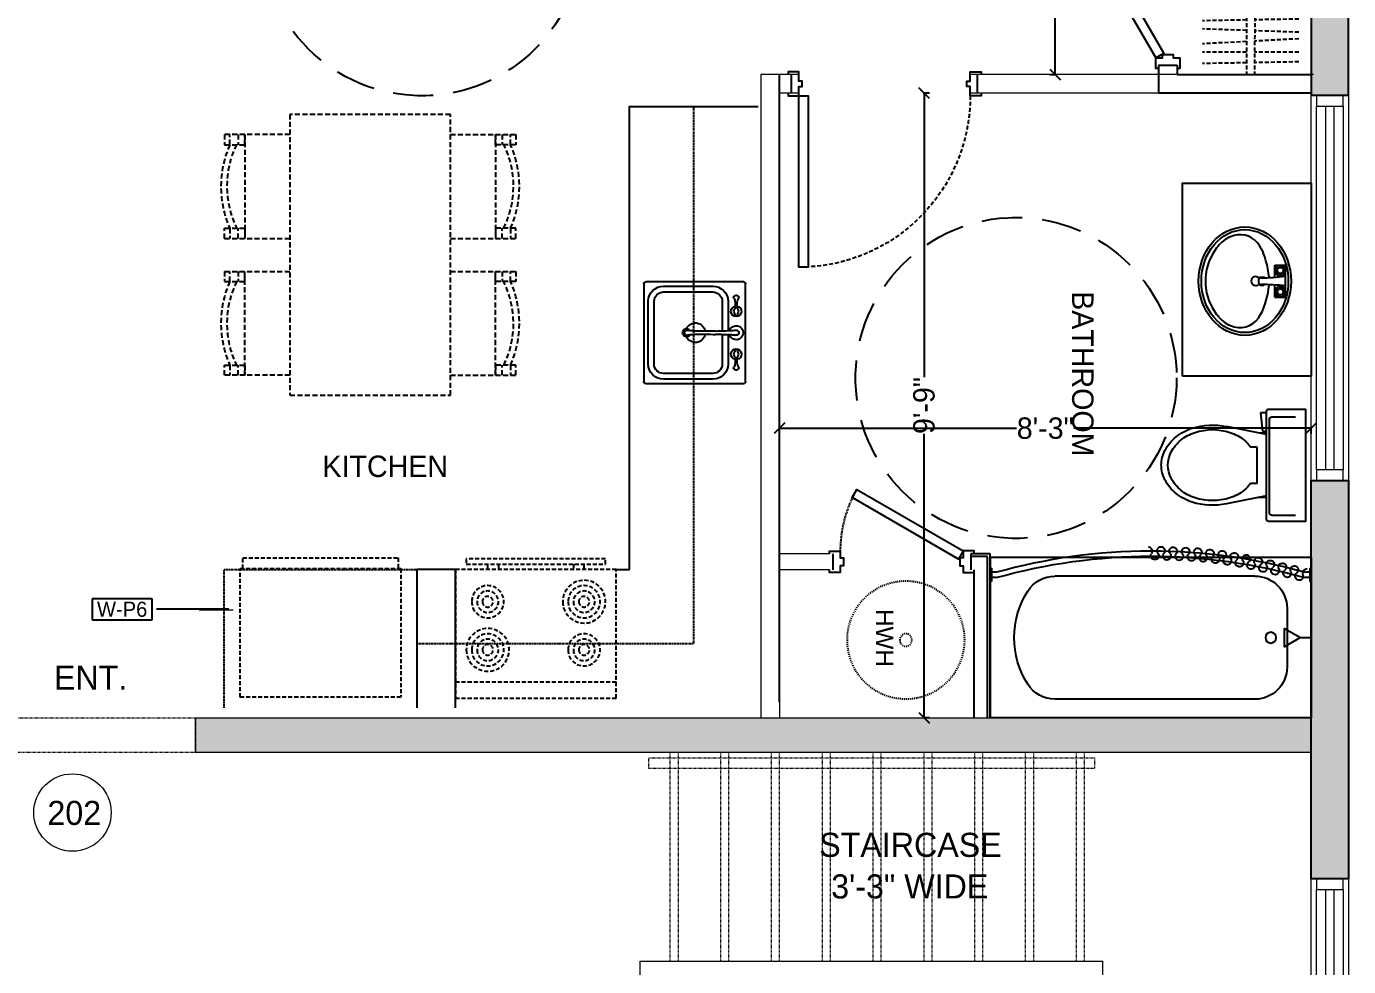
# Model space of a CAD drawing. Header units: inches. Extents: x 18646 to 39869, y 2287 to 7833.
# Drawn here: x 20947.2 to 21194.4, y 4196.4 to 4372.1 of the extents above; entities that cross this region are included whole.
import ezdxf
from ezdxf.enums import TextEntityAlignment as Align

# ---------------------------------------------------------------- set-up
doc = ezdxf.new("R2010")
doc.units = ezdxf.units.IN
doc.header["$LTSCALE"] = 1.5
doc.header["$MEASUREMENT"] = 0
doc.header["$PDMODE"] = 3
doc.header["$PDSIZE"] = 4
for name, pattern in [('101-01$0$EOP', [0.25, 0.2, -0.05]), ('22-016_Xref_2ND-6TH Floor Plan$0$Dash', [0.25, 0.125, -0.125]), ('22-016_Xref_2ND-6TH Floor Plan$0$DASHED', [0.75, 0.5, -0.25]), ('22-016_Xref_2ND-6TH Floor Plan$0$HIDDEN', [0.375, 0.25, -0.125]), ('22-016_Xref_2ND-6TH Floor Plan$0$HIDDEN2', [0.1875, 0.125, -0.0625]), ('DASHED', [0.75, 0.5, -0.25]), ('HIDDEN', [0.375, 0.25, -0.125])]:
    doc.linetypes.add(name, pattern=pattern)
for name, color, linetype in [('22-016_Xref_2ND-6TH Floor Plan$0$ANNO-NOTE', 4, 'Continuous'), ('22-016_Xref_2ND-6TH Floor Plan$0$DOOR', 4, 'Continuous'), ('22-016_Xref_2ND-6TH Floor Plan$0$DOOR-FINE', 250, 'DASHED'), ('22-016_Xref_2ND-6TH Floor Plan$0$EQUIPMENT', 251, 'Continuous'), ('22-016_Xref_2ND-6TH Floor Plan$0$FURNITURE-LIGHT', 252, 'DASHED'), ('22-016_Xref_2ND-6TH Floor Plan$0$HIDE_X', 252, '22-016_Xref_2ND-6TH Floor Plan$0$HIDDEN'), ('22-016_Xref_2ND-6TH Floor Plan$0$MECH-PLUMBING', 4, 'Continuous'), ('22-016_Xref_2ND-6TH Floor Plan$0$MILLWORK', 1, 'Continuous'), ('22-016_Xref_2ND-6TH Floor Plan$0$WALL-INTERIOR', 6, 'Continuous'), ('22-016_Xref_2ND-6TH Floor Plan$0$WALL-STUD', 5, 'Continuous'), ('A-WALL', 4, 'Continuous'), ('A-WALL-EXTR', 2, 'Continuous'), ('I- New Low Partition Wall', 4, '101-01$0$EOP'), ('I-FNSH-DIMS', 7, 'Continuous'), ('I-Furn Text', 7, 'Continuous'), ('I-GLAZ', 6, 'Continuous'), ('WALL', 4, 'Continuous')]:
    doc.layers.add(name, color=color, linetype=linetype)
doc.layers.add('I-DOOR', color=6, linetype='Continuous', lineweight=20)
doc.styles.add('1 by 8 new', font='GOTHIC.TTF', dxfattribs={"height": 4.5})
doc.styles.add('22-016_Xref_2ND-6TH Floor Plan$0$MAT-TAG', font='GOTHIC.TTF')
doc.styles.add('3 by 16', font='GOTHIC.TTF', dxfattribs={"height": 4})
doc.dimstyles.new('3 by 16', dxfattribs={"dimtxt": 4, "dimasz": 2, "dimexe": 0.18, "dimexo": 0.0625, "dimgap": 0.09, "dimtad": 0, "dimtoh": 1, "dimdec": 0, "dimzin": 0, "dimdsep": 46, "dimlunit": 4, "dimtxsty": '3 by 16', "dimblk": 'OBLIQUE', "dimcen": 0.09, "dimclrd": 256, "dimclrt": 256, "dimadec": 0, "dimazin": 0, "dimtfac": 1, "dimtdec": 0, "dimtofl": 0, "dimtmove": 0, "dimatfit": 3, "dimldrblk": 'OBLIQUE', "dimfxl": 1, "dimfxlon": 1, "dimtolj": 1, "dimtzin": 0, "dimlwd": -1, "dimarcsym": 0})

# ---------------------------------------------------------------- blocks, each defined once
blk = doc.blocks.new('*U108')
at = {"transparency": 33554636}
for p, q in [((-9.5, 0.35), (-9.5, 18.65)), ((-9.16, 19), (9.16, 19)), ((-6.82, 17.63, 0), (-6.82, 17.6, 0)), ((-6.82, 17.6, 0), (-6.82, 17.6, 0)), ((-3.59, 17.54, 0), (-3.59, 17.55, 0)), ((-3.25, 17.54, 0), (-3.25, 17.57, 0)), ((-3.19, 17.44, 0), (-3.19, 17.48, 0)), ((3.18, 17.48, 0), (3.18, 17.44, 0)), ((3.25, 17.56, 0), (3.25, 17.54, 0)), ((3.59, 17.55, 0), (3.59, 17.54, 0)), ((6.81, 17.6, 0), (6.81, 17.63, 0)), ((6.81, 17.59, 0), (6.81, 17.6, 0)), ((9.5, 18.65), (9.5, 0.35)), ((-6.82, 16.92, 0), (-6.82, 16.91, 0)), ((-6.82, 16.91, 0), (-6.82, 16.89, 0)), ((-0.4, 15.75), (-5.88, 15.75)), ((-3.59, 16.96, 0), (-3.59, 16.98, 0)), ((-3.25, 16.95, 0), (-3.25, 16.97, 0)), ((-3.19, 17.04, 0), (-3.19, 17.08, 0)), ((5.88, 15.75), (0.4, 15.75)), ((3.18, 17.08, 0), (3.18, 17.04, 0)), ((3.25, 16.97, 0), (3.25, 16.95, 0)), ((3.59, 16.98, 0), (3.59, 16.96, 0)), ((6.81, 16.91, 0), (6.81, 16.92, 0)), ((6.81, 16.88, 0), (6.81, 16.91, 0)), ((-8.71, 12.88), (-8.71, 3.7)), ((-7.61, 12.87), (-7.61, 3.7)), ((-0.37, 14.65), (-5.87, 14.65)), ((5.87, 14.65), (0.36, 14.65)), ((7.61, 3.7), (7.61, 12.87)), ((8.71, 3.7), (8.71, 12.88)), ((9.16, 0), (-9.16, 0)), ((-5.88, 0.82), (5.88, 0.82)), ((-5.87, 1.92), (5.87, 1.92))]:
    blk.add_line(p, q, dxfattribs=at)
for centre, radius, start, end in [((-9.13, 18.63), 0.373, 94.5683, 176.5418), ((-6.78, 17.23, 0), 0.23, 138.922, 173.2093), ((-6.83, 17.37, 0), 0.129, 118.9201, 177.1064), ((-6.81, 17.52, 0), 0.0775, 94.276, 170.9668), ((-6.6, 17.5, 0), 0.256, 72.0189, 150.2079), ((-5.37, 19.66, 0), 2.24, 239.1184, 255.3939), ((-5, 23.03, 0), 5.61, 260.4328, 270.9605), ((-4.02, 17.26, 0), 0.985, 189.6396, 170.3604), ((-4.9, 18.53, 0), 1.1, 269.897, 294.8928), ((-4.38, 17.52, 0), 0.0636, 28.6382, 178.5662), ((-4.04, 17.32, 0), 0.36, 85.4281, 140.0375), ((-3.99, 17.32, 0), 0.36, 39.9624, 94.572), ((-3.65, 17.52, 0), 0.0696, 31.1717, 148.8283), ((-3.49, 17.77, 0), 0.256, 247.1407, 302.4053), ((-3.3, 17.56, 0), 0.0507, 1.5577, 188.5978), ((-3.3, 17.43, 0), 0.125, 23.7641, 66.7351), ((-3.26, 17.35, 0), 0.115, 4.265, 47.7856), ((-3.19, 17.26, 0), 0.114, 357.1037, 67.294), ((0, 17.26), 1.32, 288.1363, 251.8637), ((0, 17.26), 0.487, 355.5524, 184.4486), ((4.01, 17.26, 0), 0.985, 9.6396, 350.3604), ((3.19, 17.25, 0), 0.114, 112.706, 182.8963), ((3.26, 17.35, 0), 0.115, 132.2144, 175.735), ((3.3, 17.43, 0), 0.125, 113.2649, 156.2359), ((3.3, 17.56, 0), 0.0507, 351.4022, 178.4423), ((3.49, 17.77, 0), 0.256, 237.5947, 292.8593), ((3.65, 17.52, 0), 0.0696, 31.1717, 148.8283), ((3.98, 17.32, 0), 0.36, 85.428, 140.0376), ((4.04, 17.32, 0), 0.36, 39.9625, 94.5719), ((4.37, 17.52, 0), 0.0636, 1.4338, 151.3618), ((4.9, 18.53, 0), 1.1, 245.1072, 270.103), ((5, 23.03, 0), 5.61, 269.0395, 279.5672), ((5.36, 19.66, 0), 2.24, 284.6061, 300.8816), ((6.59, 17.5, 0), 0.256, 29.7921, 107.9811), ((6.81, 17.52, 0), 0.0775, 9.0332, 85.724), ((6.82, 17.37, 0), 0.129, 2.8936, 61.0799), ((6.78, 17.23, 0), 0.23, 6.7907, 41.078), ((9.13, 18.63), 0.373, 3.4582, 85.4317), ((-5.83, 12.87), 2.87, 90.9921, 179.9874), ((-6.78, 17.28, 0), 0.23, 186.7907, 221.078), ((-6.83, 17.14, 0), 0.129, 182.8936, 241.0799), ((-6.81, 17, 0), 0.0775, 189.0332, 265.724), ((-6.6, 17.01, 0), 0.256, 209.7921, 287.9811), ((-5.37, 14.85, 0), 2.24, 104.6061, 120.8816), ((-5, 11.48, 0), 5.61, 89.0395, 99.5672), ((-4.9, 15.99, 0), 1.1, 65.1072, 90.103), ((-4.38, 16.99, 0), 0.0636, 181.4338, 331.3618), ((-4.04, 17.19, 0), 0.36, 219.9625, 274.5719), ((-3.99, 17.19, 0), 0.36, 265.428, 320.0376), ((-3.65, 17, 0), 0.0696, 211.1717, 328.8283), ((-3.49, 16.74, 0), 0.256, 57.5947, 112.8593), ((-3.3, 16.95, 0), 0.0507, 171.4022, 358.4423), ((-3.3, 17.09, 0), 0.125, 293.2649, 336.2359), ((-3.26, 17.16, 0), 0.115, 312.2144, 355.735), ((-3.19, 17.26, 0), 0.114, 292.706, 2.8963), ((9.74, 17.63), 10.24, 182.1024, 186.6982), ((293.69, 25.31), 294.25, 181.7286, 182.323), ((-293.7, 25.31), 294.25, 357.677, 358.2714), ((-9.75, 17.63), 10.24, 353.3018, 357.8976), ((3.19, 17.26, 0), 0.114, 177.1037, 247.294), ((3.26, 17.16, 0), 0.115, 184.265, 227.7856), ((3.3, 17.09, 0), 0.125, 203.7641, 246.7351), ((3.3, 16.95, 0), 0.0507, 181.5577, 8.5978), ((3.49, 16.74, 0), 0.256, 67.1407, 122.4053), ((3.65, 17, 0), 0.0696, 211.1717, 328.8283), ((3.98, 17.19, 0), 0.36, 219.9624, 274.572), ((4.04, 17.19, 0), 0.36, 265.4281, 320.0375), ((4.37, 16.99, 0), 0.0636, 208.6382, 358.5662), ((4.9, 15.99, 0), 1.1, 89.897, 114.8928), ((5, 11.48, 0), 5.61, 80.4328, 90.9605), ((5.83, 12.87), 2.87, 0.0126, 89.0079), ((5.36, 14.85, 0), 2.24, 59.1184, 75.3939), ((6.59, 17.01, 0), 0.256, 252.0189, 330.2079), ((6.81, 17, 0), 0.0775, 274.276, 350.9668), ((6.82, 17.14, 0), 0.129, 298.9201, 357.1064), ((6.78, 17.28, 0), 0.23, 318.922, 353.2093), ((-5.83, 12.87), 1.78, 91.2612, 179.984), ((-102.93, 10.6), 102.65, 359.5797, 1.5544), ((102.92, 10.6), 102.65, 178.4456, 180.4203), ((5.83, 12.87), 1.78, 0.016, 88.7388), ((0, 9.64), 1.83, 98.8756, 245.5509), ((0, 9.64), 1.83, 294.4488, 81.1244), ((0, 7.98, 0), 0.756, 118.8294, 61.1697), ((0, 8.07), 0.495, 143.4452, 36.552), ((-15.1, 10.26), 14.82, 352.634, 358.4077), ((15.1, 10.26), 14.82, 181.5923, 187.3661), ((-5.83, 3.7), 2.87, 180.0126, 269.0079), ((-5.83, 3.7), 1.78, 180.016, 268.7388), ((5.83, 3.7), 1.78, 271.2612, 359.984), ((5.83, 3.7), 2.87, 270.9921, 359.9874), ((-9.13, 0.37), 0.373, 183.4582, 265.4317), ((9.13, 0.37), 0.373, 274.5683, 356.5418)]:
    blk.add_arc(centre, radius, start, end, dxfattribs=at)
blk = doc.blocks.new('22-016_Xref_2ND-6TH Floor Plan$0$Fridge 2')
for p, q in [((-17, -24), (-17, 0)), ((-17, 0), (13, 0)), ((13, 0), (13, -24)), ((13, -24), (-17, -24)), ((-16.5, -26), (-16.5, -24)), ((12.5, -24), (12.5, -26)), ((12.5, -26), (-16.5, -26))]:
    blk.add_line(p, q)
blk = doc.blocks.new('22-016_Xref_2ND-6TH Floor Plan$0$stove')
for p, q in [((-24, -30), (-24, 0)), ((-24, 0), (0, 0)), ((-3, 0), (-3, -30)), ((0, 0), (0, -30)), ((-26, -2), (-25, -2)), ((-26, -28), (-26, -2)), ((-25, -2), (-25, -28)), ((-24, -6), (-25, -6)), ((-25, -8), (-24, -8)), ((-25, -22), (-24, -22)), ((-24, -24), (-25, -24)), ((-25, -28), (-26, -28)), ((0, -30), (-24, -30))]:
    blk.add_line(p, q)
for centre, radius in [((-9, -6), 4), ((-18, -6), 3), ((-18, -6), 2), ((-9, -6), 3), ((-9, -6), 2), ((-18, -6), 1), ((-9, -6), 1), ((-18, -24), 4), ((-18, -24), 3), ((-18, -24), 2), ((-9, -24), 3), ((-9, -24), 2), ((-18, -24), 1), ((-9, -24), 1)]:
    blk.add_circle(centre, radius)
blk = doc.blocks.new('*U159')
at = {"extrusion": (0, 0, -1)}
for p, q in [((-38.98, 24), (-38.98, 33.78)), ((-23.47, 33.78), (-23.47, 24)), ((-18.53, 33.78), (-18.53, 24)), ((-3.02, 24), (-3.02, 33.78)), ((-38.98, 30.75), (-23.47, 30.75)), ((-3.02, 30.75), (-18.53, 30.75)), ((-38.98, -6.75), (-23.47, -6.75)), ((-3.02, -6.75), (-18.53, -6.75))]:
    blk.add_line(p, q, dxfattribs=at)
for p, q in [((-38.98, 0), (-38.98, -9.78)), ((-23.47, 0), (-23.47, -9.78)), ((-18.53, 0), (-18.53, -9.78)), ((-3.02, 0), (-3.02, -9.78))]:
    blk.add_line(p, q)
for points in [[(-38.98, 33.78), (-37.48, 33.78), (-37.48, 30.75), (-38.98, 30.75)], [(-23.47, 33.78), (-24.97, 33.78), (-24.97, 30.75), (-23.47, 30.75)], [(-18.53, 33.78), (-17.03, 33.78), (-17.03, 30.75), (-18.53, 30.75)], [(-3.02, 33.78), (-4.52, 33.78), (-4.52, 30.75), (-3.02, 30.75)], [(-37.48, 32.99), (-38.98, 32.99)], [(-38.98, 31.74), (-37.48, 31.74)], [(-24.97, 32.99), (-23.47, 32.99)], [(-23.47, 31.74), (-24.97, 31.74)], [(-17.03, 32.99), (-18.53, 32.99)], [(-18.53, 31.74), (-17.03, 31.74)], [(-4.52, 32.99), (-3.02, 32.99)], [(-3.02, 31.74), (-4.52, 31.74)], [(-38.98, -9.78), (-37.48, -9.78), (-37.48, -6.75), (-38.98, -6.75)], [(-38.98, -7.74), (-37.48, -7.74)], [(-23.47, -9.78), (-24.97, -9.78), (-24.97, -6.75), (-23.47, -6.75)], [(-23.47, -7.74), (-24.97, -7.74)], [(-18.53, -9.78), (-17.03, -9.78), (-17.03, -6.75), (-18.53, -6.75)], [(-18.53, -7.74), (-17.03, -7.74)], [(-3.02, -9.78), (-4.52, -9.78), (-4.52, -6.75), (-3.02, -6.75)], [(-3.02, -7.74), (-4.52, -7.74)], [(-37.48, -8.99), (-38.98, -8.99)], [(-24.97, -8.99), (-23.47, -8.99)], [(-17.03, -8.99), (-18.53, -8.99)], [(-4.52, -8.99), (-3.02, -8.99)]]:
    blk.add_lwpolyline(points)
blk.add_lwpolyline([(0, 24), (-42, 24), (-42, 0), (0, 0)], close=True)
for centre, radius, start, end in [((-31.22, 18.99), 15.33, 65.9374, 114.0626), ((-10.78, 18.99), 15.33, 65.9374, 114.0626), ((-31.26, 19.26), 14.17, 63.6559, 116.0248), ((-10.74, 19.26), 14.17, 63.9752, 116.3441), ((-31.26, 4.74), 14.17, 243.9752, 296.3441), ((-31.22, 5.01), 15.33, 245.9374, 294.0626), ((-10.74, 4.74), 14.17, 243.6559, 296.0248), ((-10.78, 5.01), 15.33, 245.9374, 294.0626)]:
    blk.add_arc(centre, radius, start, end)
blk = doc.blocks.new('*U101')
at = {"color": 42}
blk.add_line((0.5531, 0), (0.1563, 0), dxfattribs=at)
blk.add_lwpolyline([(-0.1562, 0.0547), (-0.1562, -0.0547), (0.1563, -0.0547), (0.1563, 0.0547)], close=True)
at = {"color": 0, "linetype": 'ByBlock', "const_width": 0.0075}
blk.add_lwpolyline([(0.3996, -0.0038), (0.5781, -0.0038)], dxfattribs=at)
at = {"style": '22-016_Xref_2ND-6TH Floor Plan$0$MAT-TAG'}
blk.add_attdef('PX-X', text='', height=0.0625, dxfattribs=at).set_placement((0, 0), align=Align.MIDDLE)
blk.add_attdef('SUFFIX', text='', height=0.0625, dxfattribs=at).set_placement((0.0574, -0.1507), align=Align.BOTTOM_LEFT)
blk = doc.blocks.new('*U113')
at = {"transparency": 33554636}
for p, q in [((0, 0.75), (42.47, 0.75)), ((0, -0.75), (42.47, -0.75))]:
    blk.add_line(p, q, dxfattribs=at)
for points in [[(1.97, 0.75), (1.69, 8.99)], [(4.04, 0.75), (4.47, 8.99)], [(6, 0.75), (6, 9)], [(8.01, 0.75), (8.16, 9)], [(9.97, 0.75), (9.69, 8.99)], [(12.04, 0.75), (12.47, 8.99)], [(14, 0.75), (14, 9)], [(16.01, 0.75), (16.16, 9)], [(17.97, 0.75), (17.69, 8.99)], [(20.04, 0.75), (20.47, 8.99)], [(22, 0.75), (22, 9)], [(24.01, 0.75), (24.16, 9)], [(25.97, 0.75), (25.69, 8.99)], [(28.04, 0.75), (28.47, 8.99)], [(30, 0.75), (30, 9)], [(32.01, 0.75), (32.16, 9)], [(33.97, 0.75), (33.69, 8.99)], [(36.04, 0.75), (36.47, 8.99)], [(38, 0.75), (38, 9)], [(40.01, 0.75), (40.16, 9)], [(2.31, -8.99), (2.03, -0.75)], [(3.53, -8.99), (3.96, -0.75)], [(6, -9), (6, -0.75)], [(7.84, -9), (7.99, -0.75)], [(10.31, -8.99), (10.03, -0.75)], [(11.53, -8.99), (11.96, -0.75)], [(14, -9), (14, -0.75)], [(15.84, -9), (15.99, -0.75)], [(18.31, -8.99), (18.03, -0.75)], [(19.53, -8.99), (19.96, -0.75)], [(22, -9), (22, -0.75)], [(23.84, -9), (23.99, -0.75)], [(26.31, -8.99), (26.03, -0.75)], [(27.53, -8.99), (27.96, -0.75)], [(30, -9), (30, -0.75)], [(31.84, -9), (31.99, -0.75)], [(34.31, -8.99), (34.03, -0.75)], [(35.53, -8.99), (35.96, -0.75)], [(38, -9), (38, -0.75)], [(39.84, -9), (39.99, -0.75)]]:
    blk.add_lwpolyline(points, dxfattribs=at)
blk = doc.blocks.new('*U114')
at = {"transparency": 33554636}
blk.add_lwpolyline([(1.38, 0.5), (2.25, -1.02), (17.84, 7.98), (16.96, 9.5)], close=True, dxfattribs=at)
blk.add_lwpolyline([(-0.62, 0), (-0.62, 0.5), (1.38, 0.5), (1.38, -0.75), (2, -0.75), (2, -2.75), (1.38, -2.75), (1.38, -4), (-0.62, -4), (-0.62, -3.5)], dxfattribs=at)
at = {"layer": '22-016_Xref_2ND-6TH Floor Plan$0$DOOR-FINE', "transparency": 33554636}
blk.add_arc((1.38, 0.5), 18, 0, 27.2137, dxfattribs=at)
at = {"layer": '22-016_Xref_2ND-6TH Floor Plan$0$WALL-INTERIOR', "transparency": 33554636}
blk.add_line((0, 0), (0, -3.5), dxfattribs=at)
blk = doc.blocks.new('*U115')
at = {"transparency": 33554636}
blk.add_lwpolyline([(1.38, 0.5), (3.12, 0.5), (3.12, 32.5), (1.38, 32.5)], close=True, dxfattribs=at)
for points in [[(-0.62, 0), (-0.62, 0.5), (1.38, 0.5), (1.38, -1.25), (2, -1.25), (2, -2.25), (1.38, -2.25), (1.38, -4), (-0.62, -4), (-0.62, -3.5)], [(35.38, 0), (35.38, 0.5), (33.38, 0.5), (33.38, -1.25), (32.75, -1.25), (32.75, -2.25), (33.38, -2.25), (33.38, -4), (35.38, -4), (35.38, -3.5)]]:
    blk.add_lwpolyline(points, dxfattribs=at)
at = {"layer": '22-016_Xref_2ND-6TH Floor Plan$0$DOOR-FINE', "transparency": 33554636}
blk.add_arc((1.38, 0.5), 32, 0, 90, dxfattribs=at)
at = {"layer": '22-016_Xref_2ND-6TH Floor Plan$0$WALL-INTERIOR', "transparency": 33554636}
for p, q in [((0, 0), (0, -3.5)), ((34.75, 0), (34.75, -3.5))]:
    blk.add_line(p, q, dxfattribs=at)
blk = doc.blocks.new('*U177')
for p, q in [((-3, 14.25), (-3, 16.25)), ((3, 16.25), (-3, 16.25)), ((-3, 15.37), (-2.55, 15.32)), ((-2.99, 15.11), (-2.55, 15.17)), ((-2.8, 15.86), (-2.44, 15.59)), ((-2.78, 14.62), (-2.43, 14.91)), ((-2.6, 16.05), (-2.33, 15.69)), ((-2.12, 16.25), (-2.07, 15.8)), ((-1.85, 16.24), (-1.92, 15.8)), ((-1.37, 16.03), (-1.65, 15.68)), ((-1.37, 14.47), (-1.65, 14.82)), ((-1.22, 14.62), (-1.57, 14.91)), ((-1.2, 15.86), (-1.56, 15.59)), ((-1, 15.37), (-1.45, 15.32)), ((-1.01, 15.11), (-1.45, 15.17)), ((1, 15.37), (1.45, 15.32)), ((1.01, 15.11), (1.45, 15.17)), ((1.2, 15.86), (1.56, 15.59)), ((1.22, 14.62), (1.57, 14.91)), ((1.4, 16.05), (1.67, 15.69)), ((1.88, 16.25), (1.93, 15.8)), ((2.15, 16.24), (2.08, 15.8)), ((2.63, 16.03), (2.35, 15.68)), ((2.63, 14.47), (2.35, 14.82)), ((2.78, 14.62), (2.43, 14.91)), ((2.8, 15.86), (2.44, 15.59)), ((3, 15.37), (2.55, 15.32)), ((2.99, 15.11), (2.55, 15.17)), ((3, 14.25), (3, 16.25)), ((-0.72, 14.25), (-3, 14.25)), ((-2.6, 14.45), (-2.33, 14.81)), ((-2.12, 14.25), (-2.07, 14.7)), ((-1.85, 14.26), (-1.92, 14.71)), ((3, 14.25), (0.72, 14.25)), ((1.4, 14.45), (1.67, 14.81)), ((1.88, 14.25), (1.93, 14.7)), ((2.15, 14.26), (2.08, 14.71))]:
    blk.add_line(p, q)
at = {"color": 0, "linetype": 'ByBlock'}
for p, q in [((-3.81, 12.57), (-4.54, 12.33)), ((-3.06, 12.78), (-3.81, 12.57)), ((-2.31, 12.94), (-3.06, 12.78)), ((-1.55, 13.06), (-2.31, 12.94)), ((-0.77, 13.14), (-1.55, 13.06)), ((-0.77, 13.14), (-0.66, 13.14)), ((0.66, 13.14), (0.73, 13.14)), ((1.45, 13.07), (0.73, 13.14)), ((2.16, 12.96), (1.45, 13.07)), ((2.87, 12.82), (2.16, 12.96)), ((3.57, 12.64), (2.87, 12.82)), ((4.25, 12.43), (3.57, 12.64)), ((4.93, 12.18), (4.25, 12.43)), ((-8.09, 9.88), (-8.39, 9.28)), ((-7.7, 10.44), (-8.09, 9.88)), ((-7.22, 10.94), (-7.7, 10.44)), ((-6.65, 11.36), (-7.22, 10.94)), ((-5.96, 11.72), (-6.65, 11.36)), ((-5.96, 11.72), (-5.26, 12.04)), ((-4.54, 12.33), (-5.26, 12.04)), ((5.6, 11.9), (4.93, 12.18)), ((6.25, 11.58), (5.6, 11.9)), ((6.9, 11.19), (6.25, 11.58)), ((7.47, 10.7), (6.9, 11.19)), ((7.93, 10.14), (7.47, 10.7)), ((8.29, 9.51), (7.93, 10.14)), ((-8.58, 8.64), (-8.68, 7.97)), ((-8.68, 7.97), (-8.66, 7.28)), ((-8.39, 9.28), (-8.58, 8.64)), ((8.54, 8.84), (8.29, 9.51)), ((8.67, 8.12), (8.54, 8.84)), ((8.68, 7.39), (8.67, 8.12)), ((-8.66, 7.28), (-8.54, 6.61)), ((-8.54, 6.61), (-8.3, 5.94)), ((-8.3, 5.94), (-8.14, 5.6)), ((-8.14, 5.6), (-7.96, 5.27)), ((-7.96, 5.27), (-7.76, 4.95)), ((-7.76, 4.95), (-7.54, 4.65)), ((7.54, 4.65), (7.76, 4.95)), ((7.76, 4.95), (7.75, 4.96)), ((7.76, 4.95), (7.96, 5.27)), ((7.96, 5.27), (8.14, 5.6)), ((8.14, 5.6), (8.31, 5.94)), ((8.31, 5.94), (8.56, 6.66)), ((8.56, 6.66), (8.68, 7.39)), ((-7.54, 4.65), (-7.3, 4.35)), ((-7.3, 4.35), (-7.05, 4.08)), ((-6.78, 3.81), (-7.05, 4.08)), ((-7.05, 4.08), (-7.04, 4.08)), ((-6.78, 3.81), (-6.5, 3.56)), ((-6.5, 3.56), (-6.2, 3.33)), ((-6.2, 3.33), (-4.93, 2.5)), ((-4.93, 2.5), (-3.58, 1.88)), ((3.59, 1.88), (4.94, 2.5)), ((4.94, 2.5), (6.21, 3.33)), ((6.21, 3.33), (6.51, 3.56)), ((6.79, 3.81), (6.51, 3.56)), ((6.79, 3.81), (7.05, 4.08)), ((7.05, 4.08), (7.31, 4.35)), ((7.31, 4.35), (7.54, 4.65)), ((-3.58, 1.88), (-2.17, 1.47)), ((-2.17, 1.47), (-0.73, 1.26)), ((-0.73, 1.26), (0.73, 1.26)), ((0.73, 1.26), (2.17, 1.47)), ((2.17, 1.47), (3.59, 1.88))]:
    blk.add_line(p, q, dxfattribs=at)
for centre, radius in [((-2, 15.25), 1), ((-2, 15.25), 0.553), ((2, 15.25), 1), ((2, 15.25), 0.553)]:
    blk.add_circle(centre, radius)
for centre, radius, start, end in [((-37.02, 11.78), 36.39, 359.6041, 7.061), ((37.02, 11.78), 36.39, 172.939, 180.3959), ((0, 16.91), 5.71, 265.5196, 274.4804)]:
    blk.add_arc(centre, radius, start, end)
blk.add_arc((0, 10.66), 0.842, 134.1337, 45.9827, dxfattribs=at)
for major_axis, ratio in [((-10.13, 0), 0.851698), ((-9.62, 0), 0.843932)]:
    blk.add_ellipse((0, 8.63), major_axis=major_axis, ratio=ratio, dxfattribs=at)
at = {"ltscale": 4}
for points in [[(-0.76, 12.08), (-0.76, 12.08), (-0.75, 12.31), (-0.64, 12.38)], [(0.76, 12.08), (0.76, 12.08), (0.75, 12.31), (0.64, 12.38)], [(-0.76, 11.55), (-0.76, 11.76), (-0.76, 11.77), (-0.76, 12.08)], [(-0.44, 11.22), (-0.75, 11.26), (-0.76, 11.55), (-0.76, 11.55)], [(0.45, 11.22), (0.75, 11.26), (0.76, 11.55), (0.76, 11.55)], [(0.76, 11.55), (0.76, 11.76), (0.76, 11.77), (0.76, 12.08)]]:
    blk.add_open_spline(points, degree=3, dxfattribs=at)
blk = doc.blocks.new('22-016_Xref_2ND-6TH Floor Plan$0$Toilet 1')
for p, q in [((-10.49, 0), (10.49, 0)), ((-10.49, 0), (-10.49, -6.93)), ((10.49, -6.93), (10.49, 0)), ((-9.33, -6.36), (-9.33, -1.9)), ((9.02, -6.36), (9.02, -1.9)), ((-10.1, -7.32), (10.1, -7.32)), ((-8.94, -6.75), (8.63, -6.75)), ((-5.71, -7.32), (-7.18, -14.82)), ((-6.03, -7.32), (-6.03, -8.98)), ((5.73, -7.32), (7.21, -14.82)), ((5.97, -7.32), (5.97, -8.52)), ((6.38, -8.06), (6.38, -7.32)), ((9.77, -7.35), (9.77, -8.46)), ((-3.38, -9.07), (3.4, -9.07)), ((-3.38, -9.07), (-3.38, -10.28)), ((3.4, -9.07), (3.4, -10.27)), ((9.77, -8.46), (6.38, -8.06))]:
    blk.add_line(p, q)
for centre, radius, start, end in [((-10.1, -6.93), 0.392, 180, 270), ((-8.94, -6.36), 0.392, 180, 270), ((8.63, -6.36), 0.392, 270, 0), ((10.1, -6.93), 0.392, 270, 0), ((1.94, -16.81), 8.47, 141.4416, 161.7283), ((0.77, -15.87), 6.96, 126.5643, 141.4416), ((-0.73, -15.87), 6.96, 38.5584, 53.5692), ((-1.91, -16.81), 8.47, 18.2717, 38.5584), ((4.34, -17.52), 11.83, 166.815, 198.2717), ((3.8, -17.42), 10.41, 161.7283, 198.2717), ((-3.76, -17.42), 10.41, 341.7283, 18.2717), ((-4.32, -17.52), 11.83, 341.7283, 13.185), ((2.24, -18.21), 9.62, 198.2717, 218.5584), ((1.94, -18.03), 8.47, 198.2717, 218.5584), ((-1.91, -18.03), 8.47, 321.4416, 341.7283), ((-2.21, -18.21), 9.62, 321.4416, 341.7283), ((0.9, -19.28), 7.91, 218.5584, 242.5414), ((0.77, -18.97), 6.96, 218.5584, 242.5414), ((-0.73, -18.97), 6.96, 297.4586, 321.4416), ((-0.88, -19.28), 7.91, 297.4586, 321.4416), ((0.05, -20.92), 6.06, 242.5414, 270), ((0.02, -20.41), 5.33, 242.5414, 297.4587), ((-0.02, -20.92), 6.06, 270, 297.4586)]:
    blk.add_arc(centre, radius, start, end)
blk = doc.blocks.new('22-016_Xref_2ND-6TH Floor Plan$0$Tub w curtain')
for p, q in [((0, 29.99), (60, 29.99)), ((0, 29.99), (0, 0)), ((60, 29.99), (60, 0)), ((0.25, 27.97), (0, 27.97)), ((0.25, 27.97), (0.25, 25.47)), ((0.25, 27.22), (1, 27.22)), ((59, 27.22), (59.75, 27.22)), ((59.75, 27.97), (59.75, 25.47)), ((59.75, 27.97), (60, 27.97)), ((0.25, 25.47), (0, 25.47)), ((0.25, 26.22), (1.14, 26.22)), ((10.5, 26.49), (47.9, 26.49)), ((58.86, 26.22), (59.75, 26.22)), ((59.75, 25.47), (60, 25.47)), ((4.5, 20.49), (4.5, 9.49)), ((10.5, 3.49), (47.9, 3.49)), ((0, 0), (60, 0))]:
    blk.add_line(p, q)
blk.add_lwpolyline([(2, 14.99), (5, 13.26), (5, 16.72), (2, 14.99), (0, 14.99)])
blk.add_circle((7.54, 14.99), 1)
for centre, radius, start, end in [((30, -75.91), 107.12, 74.2934, 105.7066), ((30, -75.88), 106.09, 74.2167, 105.7833), ((10.5, 20.49), 6, 90, 180), ((47.9, 20.49), 6, 32.4037, 90), ((39.24, 14.99), 16.26, 327.5963, 32.4037), ((10.5, 9.49), 6, 180, 270), ((47.9, 9.49), 6, 270, 327.5963)]:
    blk.add_arc(centre, radius, start, end)
at = {"linetype": 'Continuous'}
for centre, radius, start, end in [((9.89, 29.21), 0.746, 102.9741, 232.2468), ((9.89, 29.21), 0.746, 333.7013, 102.974), ((12.14, 29.73), 0.746, 102.9741, 232.2468), ((12.1, 29.72), 0.746, 330.3783, 99.651), ((14.37, 30.11), 0.746, 99.6511, 228.9238), ((14.37, 30.11), 0.746, 330.3783, 99.651), ((15.67, 29.37), 0.746, 150.3783, 279.6511), ((15.67, 29.37), 0.746, 279.6511, 48.9238), ((16.65, 30.5), 0.746, 99.6511, 228.9238), ((16.61, 30.49), 0.746, 326.9593, 96.232), ((17.86, 29.68), 0.746, 146.9593, 276.2321), ((17.86, 29.68), 0.746, 276.2321, 45.5048), ((18.91, 30.74), 0.746, 96.2321, 225.5049), ((18.91, 30.74), 0.746, 326.9593, 96.2321), ((20.16, 29.93), 0.746, 146.9593, 276.2321), ((20.16, 29.93), 0.746, 276.2321, 45.5048), ((21.2, 30.99), 0.746, 96.2321, 225.5049), ((21.15, 30.99), 0.746, 322.7866, 92.0594), ((22.34, 30.09), 0.746, 142.7866, 272.0594), ((22.34, 30.09), 0.746, 272.0594, 41.3321), ((23.46, 31.07), 0.746, 92.0594, 221.3322), ((23.46, 31.07), 0.746, 322.7866, 92.0594), ((24.65, 30.17), 0.746, 142.7866, 41.3321), ((25.77, 31.16), 0.746, 92.0594, 221.3322), ((25.77, 31.16), 0.746, 322.7866, 92.0594), ((26.96, 30.25), 0.746, 142.7866, 41.3321), ((28.08, 31.24), 0.746, 92.0594, 221.3322), ((28.06, 31.24), 0.746, 321.1665, 90.4392), ((29.22, 30.3), 0.746, 141.1665, 270.4392), ((29.22, 30.3), 0.742, 270.4392, 31.8745), ((30.6, 31.16), 0.88, 105.4712, 211.8745), ((0.68, 26.99), 0.88, 341.5388, 87.9422), ((3.13, 27.66), 0.746, 102.9741, 232.2468), ((3.13, 27.66), 0.746, 333.7013, 102.974), ((4.47, 27), 0.746, 153.7013, 282.974), ((5.38, 28.18), 0.746, 102.9741, 232.2468), ((4.47, 27), 0.746, 282.9741, 52.2468), ((5.38, 28.18), 0.746, 333.7013, 102.974), ((6.72, 27.51), 0.746, 153.7013, 282.974), ((7.63, 28.69), 0.746, 102.9741, 232.2468), ((6.72, 27.51), 0.746, 282.9741, 52.2468), ((7.63, 28.69), 0.746, 333.7013, 102.974), ((8.97, 28.03), 0.746, 153.7013, 282.974), ((8.97, 28.03), 0.746, 282.9741, 52.2468), ((11.22, 28.55), 0.746, 153.7013, 282.974), ((11.22, 28.55), 0.746, 282.9741, 52.2468), ((13.39, 28.99), 0.746, 150.3783, 48.9238), ((2.22, 26.47), 0.742, 161.5387, 282.974), ((2.22, 26.48), 0.746, 282.9741, 52.2468)]:
    blk.add_arc(centre, radius, start, end, dxfattribs=at)
blk = doc.blocks.new('*U117')
at = {"transparency": 33554636}
blk.add_lwpolyline([(-1.38, 0.5), (-2.25, -1.02), (-22.15, 10.48), (-21.28, 11.99)], close=True, dxfattribs=at)
for points in [[(-26.36, 0), (-26.36, 0.5), (-24.36, 0.5), (-24.36, -0.75), (-23.73, -0.75), (-23.73, -2.25), (-24.36, -2.25), (-24.36, -3.5), (-26.36, -3.5), (-26.36, -3)], [(0.62, 0), (0.62, 0.5), (-1.38, 0.5), (-1.38, -0.75), (-2, -0.75), (-2, -2.25), (-1.38, -2.25), (-1.38, -3.5), (0.62, -3.5), (0.62, -3)]]:
    blk.add_lwpolyline(points, dxfattribs=at)
at = {"color": 251, "linetype": '22-016_Xref_2ND-6TH Floor Plan$0$HIDDEN2', "transparency": 33554636}
blk.add_arc((-1.38, 0.5), 22.98, 152.7863, 180, dxfattribs=at)
at = {"layer": '22-016_Xref_2ND-6TH Floor Plan$0$WALL-INTERIOR', "transparency": 33554636}
for p, q in [((-25.73, 0), (-25.73, -3)), ((0, 0), (0, -3))]:
    blk.add_line(p, q, dxfattribs=at)
blk = doc.blocks.new('22-016_Xref_2ND-6TH Floor Plan$0$HWH')
at = {"layer": '22-016_Xref_2ND-6TH Floor Plan$0$FURNITURE-LIGHT', "linetype": '22-016_Xref_2ND-6TH Floor Plan$0$Dash'}
for radius in [11, 1.16]:
    blk.add_circle((0, 0), radius, dxfattribs=at)
blk = doc.blocks.new('_Oblique')
at = {"color": 0, "linetype": 'ByBlock', "lineweight": -2}
blk.add_line((-0.5, -0.5), (0.5, 0.5), dxfattribs=at)
blk = doc.blocks.new('*D188')
at = {"layer": 'Defpoints', "color": 0, "lineweight": 5, "transparency": 16777216}
for p in [(21084.49, 4405.37), (21084.49, 4363.15), (21139.5, 4363.15)]:
    blk.add_point(p, dxfattribs=at)
at = {"layer": 'I-FNSH-DIMS', "color": 0, "lineweight": -2, "transparency": 16777216}
for p, q in [((21138.5, 4405.37), (21139.68, 4405.37)), ((21138.5, 4363.15), (21139.68, 4363.15))]:
    blk.add_line(p, q, dxfattribs=at)
at = {"layer": 'I-FNSH-DIMS', "transparency": 16777216}
for p, q in [((21139.5, 4405.37), (21139.5, 4389.61)), ((21139.5, 4363.15), (21139.5, 4378.91))]:
    blk.add_line(p, q, dxfattribs=at)
at = {"layer": 'I-FNSH-DIMS', "transparency": 16777216, "xscale": 2, "yscale": 2, "zscale": 2}
for p, rotation in [((21139.5, 4405.37), 90), ((21139.5, 4363.15), 270)]:
    blk.add_blockref('_Oblique', p, dxfattribs=dict(at, rotation=rotation))
at = {"layer": 'I-FNSH-DIMS', "lineweight": 5, "transparency": 16777216, "insert": (21139.5, 4384.26), "char_height": 4, "attachment_point": 5, "rotation": 90, "style": '3 by 16'}
blk.add_mtext('\\A1;3\'-6"', dxfattribs=at)
blk = doc.blocks.new('*D189')
at = {"layer": 'Defpoints', "color": 0, "lineweight": 5, "transparency": 16777216}
for p in [(21087.98, 4297), (21087.98, 4287.26), (21187.35, 4287.25)]:
    blk.add_point(p, dxfattribs=at)
at = {"layer": 'I-FNSH-DIMS', "color": 0, "lineweight": -2, "transparency": 16777216}
for p, q in [((21087.98, 4296), (21087.98, 4297.18)), ((21187.35, 4296), (21187.35, 4297.18))]:
    blk.add_line(p, q, dxfattribs=at)
at = {"layer": 'I-FNSH-DIMS', "transparency": 16777216}
for p, q in [((21087.98, 4297), (21132.31, 4297)), ((21187.35, 4297), (21143.02, 4297))]:
    blk.add_line(p, q, dxfattribs=at)
at = {"layer": 'I-FNSH-DIMS', "transparency": 16777216, "xscale": 2, "yscale": 2, "zscale": 2, "rotation": 180}
blk.add_blockref('_Oblique', (21087.98, 4297), dxfattribs=at)
at = {"layer": 'I-FNSH-DIMS', "transparency": 16777216, "xscale": 2, "yscale": 2, "zscale": 2}
blk.add_blockref('_Oblique', (21187.35, 4297), dxfattribs=at)
at = {"layer": 'I-FNSH-DIMS', "lineweight": 5, "transparency": 16777216, "insert": (21137.66, 4297), "char_height": 4, "attachment_point": 5, "style": '3 by 16'}
blk.add_mtext('\\A1;8\'-3"', dxfattribs=at)
blk = doc.blocks.new('*D190')
at = {"layer": 'Defpoints', "color": 0, "lineweight": 5, "transparency": 16777216}
for p in [(21187.35, 4359.65), (21115, 4242.87), (21187.35, 4242.87)]:
    blk.add_point(p, dxfattribs=at)
at = {"layer": 'I-FNSH-DIMS', "color": 0, "lineweight": -2, "transparency": 16777216}
for p, q in [((21116, 4359.65), (21114.82, 4359.65)), ((21116, 4242.87), (21114.82, 4242.87))]:
    blk.add_line(p, q, dxfattribs=at)
at = {"layer": 'I-FNSH-DIMS', "transparency": 16777216}
for p, q in [((21115, 4359.65), (21115, 4306.57)), ((21115, 4242.87), (21115, 4295.95))]:
    blk.add_line(p, q, dxfattribs=at)
at = {"layer": 'I-FNSH-DIMS', "transparency": 16777216, "xscale": 2, "yscale": 2, "zscale": 2}
for p, rotation in [((21115, 4359.65), 90), ((21115, 4242.87), 270)]:
    blk.add_blockref('_Oblique', p, dxfattribs=dict(at, rotation=rotation))
at = {"layer": 'I-FNSH-DIMS', "lineweight": 5, "transparency": 16777216, "insert": (21115, 4301.26), "char_height": 4, "attachment_point": 5, "rotation": 90, "style": '3 by 16'}
blk.add_mtext('\\A1;9\'-9"', dxfattribs=at)

msp = doc.modelspace()

# ---------------------------------------------------------------- hatches: boundary and pattern name
at = {"layer": 'A-WALL', "lineweight": 5, "transparency": 33554636}
h = msp.add_hatch(color=8, dxfattribs=at)
h.dxf.hatch_style = 1
h.paths.add_polyline_path([(21194.35, 4434.26), (21187.35, 4434.26), (21187.35, 4359.25), (21194.35, 4359.25)])
h = msp.add_hatch(color=8, dxfattribs=at)
h.dxf.hatch_style = 1
h.paths.add_polyline_path([(21194.35, 4212.75), (21187.35, 4212.75), (21187.35, 4287.25), (21194.35, 4287.25)])
h = msp.add_hatch(color=8, dxfattribs=at)
h.dxf.hatch_style = 1
h.paths.add_polyline_path([(20978.85, 4242.87), (21187.35, 4242.87), (21187.35, 4236.37), (20978.85, 4236.37)])

# ---------------------------------------------------------------- linework, layer by layer
at = {"layer": '22-016_Xref_2ND-6TH Floor Plan$0$FURNITURE-LIGHT', "linetype": '22-016_Xref_2ND-6TH Floor Plan$0$DASHED', "lineweight": -3, "ltscale": 10, "transparency": 33554636}
for centre in [(21021.12, 4389.16, 0), (21132.2, 4306.41)]:
    msp.add_circle(centre, 30, dxfattribs=at)
at = {"layer": '22-016_Xref_2ND-6TH Floor Plan$0$MILLWORK', "lineweight": -3, "transparency": 33554636}
msp.add_line((21057.47, 4270.59), (21059.96, 4270.59), dxfattribs=at)
at = {"layer": '22-016_Xref_2ND-6TH Floor Plan$0$MILLWORK', "linetype": '22-016_Xref_2ND-6TH Floor Plan$0$HIDDEN2', "transparency": 33554636}
msp.add_lwpolyline([(20984.19, 4244.75), (20984.19, 4270.59), (21020.19, 4270.59), (21020.19, 4256.75), (21071.97, 4256.75), (21071.98, 4357.13)], dxfattribs=at)
at = {"layer": '22-016_Xref_2ND-6TH Floor Plan$0$MILLWORK', "lineweight": -3, "transparency": 33554636, "elevation": 0}
msp.add_lwpolyline([(21059.96, 4270.59), (21059.97, 4357.13), (21083.98, 4357.13)], dxfattribs=at)
at = {"layer": '22-016_Xref_2ND-6TH Floor Plan$0$MILLWORK', "transparency": 33554636}
msp.add_lwpolyline([(21163.33, 4306.75), (21163.33, 4342.82), (21187.35, 4342.82), (21187.35, 4306.75)], close=True, dxfattribs=at)
at = {"layer": '22-016_Xref_2ND-6TH Floor Plan$0$MILLWORK', "lineweight": -3, "transparency": 33554636}
msp.add_lwpolyline([(21027.44, 4244.74), (21027.44, 4270.59), (21020.19, 4270.59), (21020.19, 4244.75)], dxfattribs=at)
at = {"layer": '22-016_Xref_2ND-6TH Floor Plan$0$WALL-INTERIOR', "transparency": 33554636}
for p, q in [((21158.83, 4364.87), (21158.83, 4359.65)), ((21162.33, 4364.87), (21162.33, 4363.15)), ((21087.97, 4245.83), (21087.98, 4363.15)), ((21162.33, 4363.15), (21187.35, 4363.15)), ((21187.35, 4359.65), (21158.83, 4359.65)), ((21127.35, 4273.56), (21123.72, 4273.56)), ((21127.35, 4242.84), (21127.35, 4273.56))]:
    msp.add_line(p, q, dxfattribs=at)
at = {"layer": '22-016_Xref_2ND-6TH Floor Plan$0$WALL-STUD', "transparency": 33554636}
for p, q in [((21126.85, 4273.06), (21123.72, 4273.06)), ((21126.85, 4242.84), (21126.85, 4273.06)), ((21124.35, 4242.84), (21124.35, 4270.56))]:
    msp.add_line(p, q, dxfattribs=at)
at = {"layer": 'A-WALL', "lineweight": 5, "transparency": 33554636}
for p, q in [((21084.49, 4363.15), (21084.49, 4242.87)), ((21091.61, 4363.15), (21084.49, 4363.15)), ((21187.81, 4363.15), (21123.64, 4363.15)), ((21091.61, 4359.65), (21087.99, 4359.65)), ((21087.99, 4359.65), (21087.99, 4242.87)), ((21187.35, 4359.65), (21123.64, 4359.65)), ((21097.35, 4273.56), (21087.98, 4273.56)), ((21097.35, 4270.56), (21087.98, 4270.56))]:
    msp.add_line(p, q, dxfattribs=at)
msp.add_lwpolyline([(20978.85, 4242.87), (21187.35, 4242.87), (21187.35, 4236.37), (20978.85, 4236.37)], close=True, dxfattribs=at)
at = {"layer": 'A-WALL-EXTR', "color": 8, "linetype": 'HIDDEN', "lineweight": 5, "ltscale": 0.1, "transparency": 33554636}
msp.add_lwpolyline([(20940.85, 4242.87), (20978.85, 4242.87), (20978.85, 4236.37), (20940.85, 4236.37)], close=True, dxfattribs=at)
at = {"layer": 'I- New Low Partition Wall', "linetype": 'ByBlock', "lineweight": 5, "transparency": 33554636}
msp.add_lwpolyline([(21148.35, 4192.12), (21061.93, 4192.12), (21061.93, 4197.37), (21148.35, 4197.37), (21148.35, 4192.12), (21148.35, 4192.12)], dxfattribs=at)
at = {"layer": 'I-DOOR', "color": 8, "linetype": 'HIDDEN', "lineweight": 5, "ltscale": 0.25, "transparency": 33554636}
for p, q in [((21067.51, 4236.37), (21067.51, 4197.37)), ((21069.01, 4236.37), (21069.01, 4197.37)), ((21076.93, 4236.37), (21076.93, 4197.37)), ((21078.43, 4236.37), (21078.43, 4197.37)), ((21086.43, 4236.37), (21086.43, 4197.37)), ((21087.93, 4236.37), (21087.93, 4197.37)), ((21095.93, 4236.37), (21095.93, 4197.37)), ((21097.43, 4236.37), (21097.43, 4197.37)), ((21105.43, 4236.37), (21105.43, 4197.37)), ((21106.93, 4236.37), (21106.93, 4197.37)), ((21114.93, 4236.37), (21114.93, 4197.37)), ((21116.43, 4236.37), (21116.43, 4197.37)), ((21124.43, 4236.37), (21124.43, 4197.37)), ((21125.93, 4236.37), (21125.93, 4197.37)), ((21133.93, 4236.37), (21133.93, 4197.37)), ((21135.43, 4236.37), (21135.43, 4197.37)), ((21143.43, 4236.37), (21143.43, 4197.37)), ((21144.93, 4236.37), (21144.93, 4197.37))]:
    msp.add_line(p, q, dxfattribs=at)
msp.add_lwpolyline([(21063.58, 4233.37), (21063.58, 4235.37), (21146.87, 4235.37), (21146.87, 4233.37), (21146.87, 4233.37), (21063.58, 4233.37), (21063.58, 4235.37)], dxfattribs=at)
at = {"layer": 'I-Furn Text', "lineweight": 5, "transparency": 33554636}
msp.add_circle((20955.82, 4225.16), 7.24, dxfattribs=at)
at = {"layer": 'I-GLAZ', "color": 6, "lineweight": 5, "ltscale": 0.05, "transparency": 33554636}
for points in [[(21194.35, 4287.25), (21187.35, 4287.25), (21187.35, 4359.25), (21194.35, 4359.25)], [(21188.35, 4357.25), (21193.35, 4357.25), (21193.35, 4359.25), (21188.35, 4359.25)], [(21188.35, 4357.25), (21193.35, 4357.25), (21193.35, 4289.25), (21188.35, 4289.25)], [(21190.1, 4289.25), (21190.1, 4357.25), (21191.6, 4357.25), (21191.6, 4289.25)], [(21188.35, 4287.25), (21193.35, 4287.25), (21193.35, 4289.25), (21188.35, 4289.25)], [(21194.35, 4176.75), (21187.35, 4176.75), (21187.35, 4212.75), (21194.35, 4212.75)], [(21188.35, 4210.75), (21193.35, 4210.75), (21193.35, 4212.75), (21188.35, 4212.75)], [(21188.35, 4210.75), (21193.35, 4210.75), (21193.35, 4178.75), (21188.35, 4178.75)], [(21190.1, 4178.75), (21190.1, 4210.75), (21191.6, 4210.75), (21191.6, 4178.75)]]:
    msp.add_lwpolyline(points, close=True, dxfattribs=at)
at = {"layer": 'WALL', "ltscale": 0.1, "transparency": 33554636}
for points in [[(21194.35, 4434.26), (21187.35, 4434.26), (21187.35, 4359.25), (21194.35, 4359.25)], [(21194.35, 4212.75), (21187.35, 4212.75), (21187.35, 4287.25), (21194.35, 4287.25)]]:
    msp.add_lwpolyline(points, close=True, dxfattribs=at)

# ---------------------------------------------------------------- block references
at = {"color": 141, "true_color": 0xadddf7, "transparency": 33554636, "xscale": -1, "rotation": 180}
msp.add_blockref('22-016_Xref_2ND-6TH Floor Plan$0$HWH', (21111.6, 4257.42, 0), dxfattribs=at)
at = {"layer": '22-016_Xref_2ND-6TH Floor Plan$0$DOOR', "transparency": 33554636}
for name, p, xscale, yscale, zscale, rotation in [('*U114', (21158.83, 4364.87), 1.000757998480004, 1.000757998480004, 1.000757998480004, 90.00095219368743), ('*U115', (21090.24, 4359.65), -1.000755996964005, 1.000755996964005, 1.000755996964005, 179.9994064024351), ('*U117', (21123.72, 4273.56), 1.000757998480021, 1.000757998480021, 1.000757998480021, 0.000730198347656546)]:
    msp.add_blockref(name, p, dxfattribs=dict(at, xscale=xscale, yscale=yscale, zscale=zscale, rotation=rotation))
at = {"layer": '22-016_Xref_2ND-6TH Floor Plan$0$FURNITURE-LIGHT', "transparency": 33554636}
for name, p, xscale, yscale, zscale, rotation in [('*U113', (21176.05, 4405.37), -1.000755996964007, 1.000755996964007, 1.000755996964007, 89.99904780631562), ('*U159', (21026.47, 4355.67), 1.250000000000022, 1.250000000000022, 1.250000000000022, 90.00000000000001), ('22-016_Xref_2ND-6TH Floor Plan$0$stove', (21027.44, 4246.57), -1.000755996964011, 1.000755996964011, 1.000755996964011, 89.99904780631442)]:
    msp.add_blockref(name, p, dxfattribs=dict(at, xscale=xscale, yscale=yscale, zscale=zscale, rotation=rotation))
at = {"layer": '22-016_Xref_2ND-6TH Floor Plan$0$FURNITURE-LIGHT', "transparency": 33554636, "extrusion": (0, 0, -1), "xscale": -1.000755996964004, "yscale": 1.000755996964004, "zscale": -1.000755996964004, "rotation": 180.0009521936856}
msp.add_blockref('22-016_Xref_2ND-6TH Floor Plan$0$Fridge 2', (-21000.17, 4246.74), dxfattribs=at)
at = {"layer": '22-016_Xref_2ND-6TH Floor Plan$0$HIDE_X', "lineweight": 0, "transparency": 33554636}
ref = msp.add_blockref('*U101', (20965.11, 4263.17, 0), dxfattribs=dict(at, xscale=36, yscale=36, zscale=36))
ref.add_attrib('PX-X', 'W-P6', dxfattribs={"layer": '0', "height": 2.812, "style": '22-016_Xref_2ND-6TH Floor Plan$0$MAT-TAG'}).set_placement((20965.11, 4263.17, 0), align=Align.MIDDLE)
at = {"layer": '22-016_Xref_2ND-6TH Floor Plan$0$MECH-PLUMBING', "transparency": 33554636}
for name, p, xscale, yscale, zscale, rotation in [('*U177', (21166.33, 4324.51), 1.000755996963996, 1.000755996963996, 1.000755996963996, 270.0003585961219), ('*U108', (21062.62, 4314.87), -1.000755996964003, 1.000755996964003, 1.000755996964003, 269.9990478063145), ('22-016_Xref_2ND-6TH Floor Plan$0$Toilet 1', (21186.35, 4290.09), -1.000757998479992, 1.000757998479992, 1.000757998479992, 269.9954273412773)]:
    msp.add_blockref(name, p, dxfattribs=dict(at, xscale=xscale, yscale=yscale, zscale=zscale, rotation=rotation))
at = {"layer": '22-016_Xref_2ND-6TH Floor Plan$0$MECH-PLUMBING', "lineweight": -3, "transparency": 33554636, "xscale": -1, "rotation": 0.0003585961219965128}
msp.add_blockref('22-016_Xref_2ND-6TH Floor Plan$0$Tub w curtain', (21187.35, 4242.87), dxfattribs=at)

# ---------------------------------------------------------------- texts
at = {"layer": '22-016_Xref_2ND-6TH Floor Plan$0$EQUIPMENT', "transparency": 33554636, "insert": (21109.24, 4252.41, 0), "char_height": 3.24, "attachment_point": 3, "rotation": 270, "style": '22-016_Xref_2ND-6TH Floor Plan$0$MAT-TAG'}
msp.add_mtext_dynamic_manual_height_columns('{\\fArial|b0|i0|c0|p34;HWH}', width=7.2464, gutter_width=0.81, heights=[0], dxfattribs=at)
at = {"layer": 'I-Furn Text', "lineweight": 5, "transparency": 33554636, "char_height": 4.5, "width": 50.4719, "attachment_point": 2, "style": '1 by 8 new'}
for s, insert in [('ENT.', (20959.23, 4252.61)), ('ENT.', (20959.23, 4252.61)), ('202', (20956.16, 4227.35)), ('3\'-3" WIDE', (21112.33, 4213.6))]:
    msp.add_mtext(s, dxfattribs=dict(at, insert=insert))
at = {"layer": 'I-Furn Text', "lineweight": 5, "transparency": 33554636, "insert": (21112.46, 4221.38), "char_height": 4.5, "attachment_point": 2, "style": '1 by 8 new'}
msp.add_mtext_dynamic_manual_height_columns('STAIRCASE', width=299.2767, gutter_width=2.06, heights=[0], dxfattribs=at)

# ---------------------------------------------------------------- dimensions: what is measured, and where the dimension line sits
at = {"layer": 'I-FNSH-DIMS', "lineweight": 5, "transparency": 33554636}
dim = msp.add_linear_dim(base=(21139.5, 4363.15), p1=(21084.49, 4405.37), p2=(21084.49, 4363.15), angle=90, dimstyle='3 by 16', dxfattribs=at)
dim.commit()
dim.dimension.update_dxf_attribs({"geometry": '*D188', "text_midpoint": (21139.5, 4384.26)})

# ---------------------------------------------------------------- next in the draw order: texts
at = {"layer": '22-016_Xref_2ND-6TH Floor Plan$0$ANNO-NOTE', "transparency": 33554636, "insert": (21144.65, 4307.18, 0), "char_height": 4, "attachment_point": 5, "rotation": 270, "style": '22-016_Xref_2ND-6TH Floor Plan$0$MAT-TAG', "bg_fill": 2}
msp.add_mtext_dynamic_manual_height_columns('\\pxqc;{\\fCentury Gothic|b0|i0|c0|p34;BATHROOM}', width=36.3702, gutter_width=0.391, heights=[0], dxfattribs=at)
at = {"layer": '22-016_Xref_2ND-6TH Floor Plan$0$ANNO-NOTE', "transparency": 33554636, "insert": (21014.29, 4289.87), "char_height": 4, "attachment_point": 5, "style": '22-016_Xref_2ND-6TH Floor Plan$0$MAT-TAG', "bg_fill": 2}
msp.add_mtext_dynamic_manual_height_columns('\\pxqc;{\\fCentury Gothic|b0|i0|c0|p34;KITCHEN}', width=36.3702, gutter_width=0.391, heights=[0], dxfattribs=at)

# ---------------------------------------------------------------- next in the draw order: dimensions: what is measured, and where the dimension line sits
at = {"layer": 'I-FNSH-DIMS', "lineweight": 5, "transparency": 33554636}
dim = msp.add_linear_dim(base=(21115, 4242.87), p1=(21187.35, 4359.65), p2=(21187.35, 4242.87), angle=90, dimstyle='3 by 16', dxfattribs=at)
dim.commit()
dim.dimension.update_dxf_attribs({"geometry": '*D190', "text_midpoint": (21115, 4301.26)})
dim = msp.add_linear_dim(base=(21087.98, 4297), p1=(21187.35, 4287.25), p2=(21087.98, 4287.26), dimstyle='3 by 16', dxfattribs=at)
dim.commit()
dim.dimension.update_dxf_attribs({"geometry": '*D189', "text_midpoint": (21137.66, 4297)})

doc.saveas('drawing.dxf')
